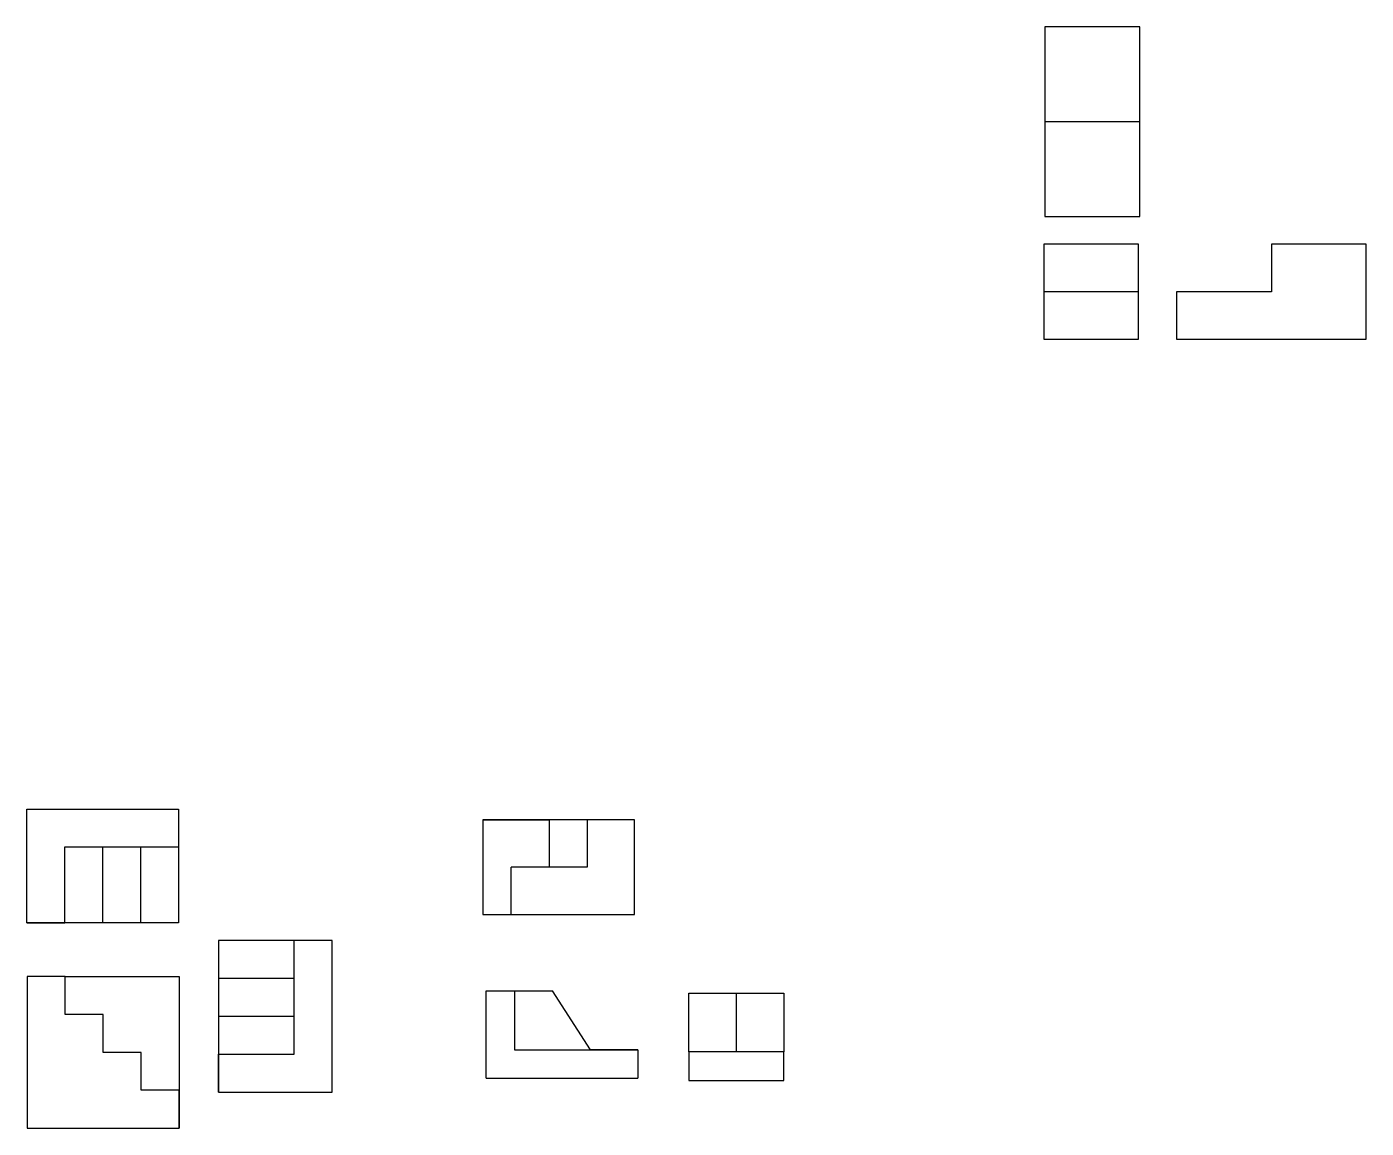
# Model space of a CAD drawing. Header units: millimetres. Extents: x 0 to 706, y 0 to 581.
import ezdxf

# ---------------------------------------------------------------- set-up
doc = ezdxf.new("R2010")
doc.units = ezdxf.units.MM

msp = doc.modelspace()

# ---------------------------------------------------------------- linework, layer by layer
for p, q in [((536.38, 580.68), (536.38, 530.68)), ((586.38, 580.68), (536.38, 580.68)), ((586.38, 530.68), (586.38, 580.68)), ((536.38, 530.68), (586.38, 530.68)), ((536.38, 530.68), (536.38, 480.68)), ((586.38, 480.68), (586.38, 530.68)), ((536.38, 480.68), (586.38, 480.68)), ((585.78, 466.03), (535.78, 466.03)), ((535.78, 466.03), (535.78, 441.03)), ((585.78, 441.03), (585.78, 466.03)), ((705.78, 466.03), (655.78, 466.03)), ((655.78, 466.03), (655.78, 441.03)), ((705.78, 416.03), (705.78, 466.03)), ((585.78, 441.03), (535.78, 441.03)), ((535.78, 441.03), (535.78, 416.03)), ((585.78, 416.03), (585.78, 441.03)), ((655.78, 441.03), (605.78, 441.03)), ((605.78, 441.03), (605.78, 416.03)), ((535.78, 416.03), (585.78, 416.03)), ((605.78, 416.03), (705.78, 416.03)), ((-0.25, 108.27), (-0.25, 168.27)), ((-0.25, 168.27), (79.75, 168.27)), ((79.75, 168.27), (79.75, 108.27)), ((320.06, 162.61), (240.06, 162.61)), ((240.06, 162.61), (240.06, 112.61)), ((240.06, 162.61), (275.06, 162.61)), ((275.06, 162.61), (275.06, 137.61)), ((320.06, 162.61), (295.06, 162.61)), ((295.06, 162.61), (295.06, 137.61)), ((320.06, 112.61), (320.06, 162.61)), ((19.75, 108.27), (19.75, 148.27)), ((19.75, 148.27), (79.75, 148.27)), ((19.75, 148.27), (39.75, 148.27)), ((39.75, 148.27), (39.75, 108.27)), ((39.75, 148.27), (59.75, 148.27)), ((59.75, 148.27), (59.75, 108.27)), ((255.06, 112.61), (255.06, 137.61)), ((275.06, 137.61), (255.06, 137.61)), ((295.06, 137.61), (275.06, 137.61)), ((79.75, 108.27), (-0.25, 108.27)), ((-0.25, 108.27), (19.75, 108.27)), ((240.06, 112.61), (320.06, 112.61)), ((240.06, 112.61), (255.06, 112.61)), ((160.73, 98.96), (100.73, 98.96)), ((160.73, 98.96), (100.73, 98.96)), ((100.73, 98.96), (100.73, 18.96)), ((140.73, 38.96), (140.73, 98.96)), ((160.73, 18.96), (160.73, 98.96)), ((20, 80), (0, 80)), ((0, 80), (0, 0)), ((20, 60), (20, 80)), ((20, 80), (80, 80)), ((80, 80), (80, 0)), ((140.73, 78.96), (100.73, 78.96)), ((140.73, 58.96), (140.73, 78.96)), ((241.89, 26.41), (241.89, 72.41)), ((241.89, 72.41), (256.89, 72.41)), ((241.89, 72.41), (276.89, 72.41)), ((256.89, 72.41), (256.89, 41.41)), ((296.89, 41.41), (276.89, 72.41)), ((348.73, 40.23), (348.73, 71.23)), ((348.73, 71.23), (373.73, 71.23)), ((373.73, 71.23), (373.73, 40.23)), ((373.73, 71.23), (398.73, 71.23)), ((398.73, 71.23), (398.73, 40.23)), ((40, 60), (20, 60)), ((40, 40), (40, 60)), ((140.73, 58.96), (100.73, 58.96)), ((140.73, 38.96), (140.73, 58.96)), ((60, 40), (40, 40)), ((60, 20), (60, 40)), ((100.73, 18.96), (100.73, 38.96)), ((100.73, 38.96), (140.73, 38.96)), ((256.89, 41.41), (321.89, 41.41)), ((321.89, 41.41), (296.89, 41.41)), ((321.89, 41.41), (321.89, 26.41)), ((398.73, 40.23), (348.73, 40.23)), ((348.73, 40.23), (348.73, 25.23)), ((398.73, 25.23), (398.73, 40.23)), ((241.89, 26.41), (321.89, 26.41)), ((348.73, 25.23), (398.73, 25.23)), ((80, 20), (60, 20)), ((80, 0), (80, 20)), ((100.73, 18.96), (160.73, 18.96)), ((0, 0), (80, 0))]:
    msp.add_line(p, q)

doc.saveas('drawing.dxf')
